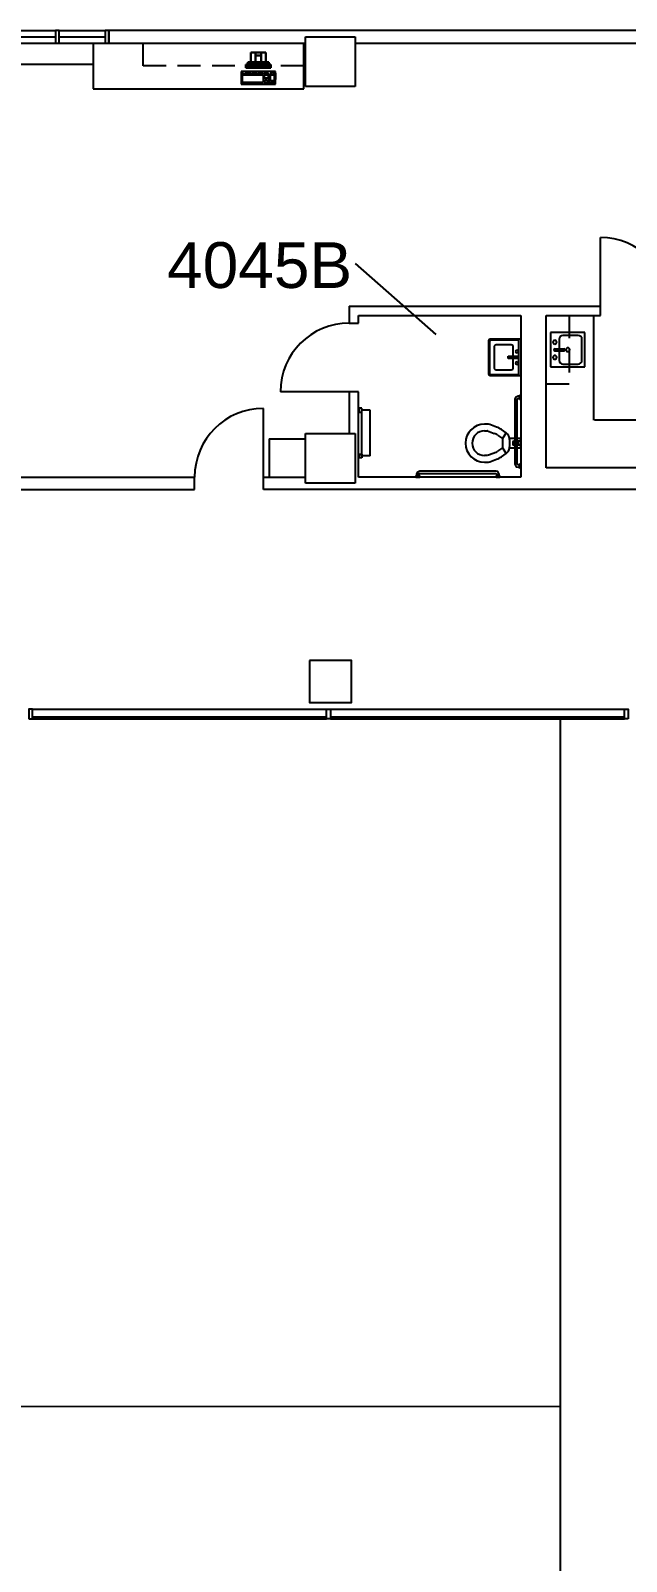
# Model space of a CAD drawing. Extents: x 338 to 7662, y 1527 to 4803.
# Drawn here: x 4190 to 4502, y 2519 to 3321 of the extents above; entities that cross this region are included whole.
import ezdxf

# ---------------------------------------------------------------- set-up
doc = ezdxf.new("R2010")
doc.units = 0
doc.header["$LTSCALE"] = 96
doc.header["$MEASUREMENT"] = 0
doc.linetypes.add('HIDDEN2', pattern=[0.1875, 0.125, -0.0625])
for name, color, linetype in [('A-ANNO-TX192', 4, 'CONTINUOUS'), ('A-COLS', 5, 'CONTINUOUS'), ('A-DOOR', 2, 'CONTINUOUS'), ('A-FLOR-CASE', 3, 'CONTINUOUS'), ('A-FLOR-CASE-UPPR', 3, 'HIDDEN2'), ('A-FLOR-PFIX', 2, 'CONTINUOUS'), ('A-GLAZ', 2, 'CONTINUOUS'), ('A-GLAZ-SILL', 1, 'CONTINUOUS'), ('A-ROOF-LEVL-MED', 2, 'CONTINUOUS'), ('A-ROOF-LEVL-THICK', 3, 'CONTINUOUS'), ('A-WALL-FULL', 6, 'CONTINUOUS')]:
    doc.layers.add(name, color=color, linetype=linetype)
doc.styles.add('ARIAL', font='arial.ttf')

msp = doc.modelspace()

# ---------------------------------------------------------------- linework, layer by layer
at = {"layer": 'A-ANNO-TX192'}
msp.add_line((4359.97013, 3199.17115), (4402.23172, 3162.03674), dxfattribs=at)
at = {"layer": 'A-COLS'}
for p, q in [((4334, 3318), (4360, 3318)), ((4334, 3292), (4334, 3318)), ((4360, 3318), (4360, 3292)), ((4360, 3292), (4334, 3292)), ((4334, 3084), (4334, 3110)), ((4334, 3110), (4360, 3110)), ((4360, 3110), (4360, 3084)), ((4360, 3084), (4334, 3084))]:
    msp.add_line(p, q, dxfattribs=at)
msp.add_lwpolyline([(4336, 2991), (4336, 2969), (4358, 2969), (4358, 2991)], close=True, dxfattribs=at)
at = {"layer": 'A-DOOR'}
for p, q in [((4488.375, 3176.8576), (4488.375, 3212.8576)), ((4356.875, 3131.9826), (4320.875, 3131.9826)), ((4311.875, 3087.25), (4311.875, 3123.25))]:
    msp.add_line(p, q, dxfattribs=at)
for centre, start, end in [((4488.375, 3176.8576), 0, 90), ((4356.875, 3131.9826), 90, 180), ((4311.875, 3087.25), 90, 180)]:
    msp.add_arc(centre, 36, start, end, dxfattribs=at)
at = {"layer": 'A-FLOR-CASE'}
for p, q in [((4222.7377, 3314.75), (4222.7377, 3290.75)), ((4333, 3290.75), (4333, 3314.75)), ((4222.7377, 3290.75), (4333, 3290.75)), ((4485, 3117), (4485, 3171.9826)), ((4646, 3117), (4485.375, 3117)), ((4314.875, 3107.25), (4314.875, 3087.25)), ((4314.875, 3107.25), (4334, 3107.25))]:
    msp.add_line(p, q, dxfattribs=at)
at = {"layer": 'A-FLOR-CASE', "color": 145}
msp.add_line((4333, 3314.75), (4333, 3302.75), dxfattribs=at)
at = {"layer": 'A-FLOR-CASE-UPPR'}
for p, q in [((4249, 3302.75), (4249, 3314.75)), ((4333, 3302.75), (4249, 3302.75)), ((4472, 3171.9826), (4472, 3135.9826)), ((4472, 3135.9826), (4460, 3135.9826))]:
    msp.add_line(p, q, dxfattribs=at)
at = {"layer": 'A-FLOR-PFIX'}
for p, q in [((4313.25, 3309.75), (4305.25, 3309.75)), ((4305.25, 3309.75), (4305.25, 3301.75)), ((4305.25, 3301.75), (4305.25, 3309.75)), ((4305.25, 3309.75), (4313.25, 3309.75)), ((4305.25, 3309.75), (4313.25, 3309.75)), ((4313.25, 3309.75), (4305.25, 3309.75)), ((4305.25, 3301.75), (4305.25, 3309.75)), ((4305.25, 3309.75), (4305.25, 3301.75)), ((4307.75, 3309.75), (4307.75, 3308.25)), ((4307.75, 3308.25), (4307.75, 3309.75)), ((4310.75, 3309.75), (4307.75, 3309.75)), ((4307.75, 3309.75), (4307.75, 3308.25)), ((4307.75, 3308.25), (4307.75, 3309.75)), ((4307.75, 3309.75), (4310.75, 3309.75)), ((4310.75, 3309.75), (4307.75, 3309.75)), ((4307.75, 3308.25), (4307.75, 3304.75)), ((4307.75, 3304.75), (4307.75, 3308.25)), ((4307.75, 3308.25), (4307.75, 3304.75)), ((4307.75, 3304.75), (4307.75, 3308.25)), ((4307.75, 3308.25), (4310.75, 3308.25)), ((4310.75, 3308.25), (4307.75, 3308.25)), ((4307.75, 3308.25), (4310.75, 3308.25)), ((4310.75, 3308.25), (4307.75, 3308.25)), ((4310.75, 3309.75), (4310.75, 3308.25)), ((4310.75, 3308.25), (4310.75, 3309.75)), ((4310.75, 3308.25), (4310.75, 3309.75)), ((4310.75, 3309.75), (4310.75, 3308.25)), ((4310.75, 3308.25), (4310.75, 3304.75)), ((4310.75, 3304.75), (4310.75, 3308.25)), ((4310.75, 3304.75), (4310.75, 3308.25)), ((4310.75, 3308.25), (4310.75, 3304.75)), ((4313.25, 3301.75), (4313.25, 3309.75)), ((4313.25, 3309.75), (4313.25, 3301.75)), ((4313.25, 3309.75), (4313.25, 3301.75)), ((4313.25, 3301.75), (4313.25, 3309.75)), ((4318.25, 3299.75), (4300.25, 3299.75)), ((4300.25, 3299.75), (4300.25, 3293.25)), ((4301.5, 3298.96728), (4300.75, 3298.96728)), ((4300.75, 3298.96728), (4300.75, 3298.22155)), ((4300.75, 3298.22155), (4301.5, 3298.22155)), ((4312, 3297.97297), (4300.75, 3297.97297)), ((4300.75, 3297.97297), (4300.75, 3294.24431)), ((4301.5, 3298.22155), (4301.5, 3298.96728)), ((4305.25, 3298.96728), (4302.25, 3298.96728)), ((4302.25, 3298.96728), (4302.25, 3298.22155)), ((4302.25, 3298.22155), (4305.25, 3298.22155)), ((4315.75, 3303.5), (4302.75, 3303.5)), ((4302.75, 3303.5), (4302.75, 3301.75)), ((4302.75, 3301.75), (4302.75, 3303.5)), ((4302.75, 3303.5), (4302.75, 3301.75)), ((4302.75, 3301.75), (4302.75, 3303.5)), ((4302.75, 3303.5), (4315.75, 3303.5)), ((4315.75, 3303.5), (4302.75, 3303.5)), ((4302.75, 3303.5), (4315.75, 3303.5)), ((4315.75, 3301.75), (4302.75, 3301.75)), ((4302.75, 3301.75), (4315.75, 3301.75)), ((4302.75, 3301.75), (4315.75, 3301.75)), ((4315.75, 3301.75), (4302.75, 3301.75)), ((4315.25, 3303.25), (4303.25, 3303.25)), ((4303.25, 3303.25), (4315.25, 3303.25)), ((4315.25, 3303.25), (4303.25, 3303.25)), ((4303.25, 3303.25), (4303.25, 3302)), ((4303.25, 3302), (4303.25, 3303.25)), ((4303.25, 3303.25), (4303.25, 3302)), ((4303.25, 3302), (4303.25, 3303.25)), ((4303.25, 3303.25), (4315.25, 3303.25)), ((4315.25, 3303.25), (4303.25, 3303.25)), ((4303.25, 3303.25), (4303.25, 3301.75)), ((4303.25, 3301.75), (4303.25, 3303.25)), ((4303.25, 3303.25), (4303.25, 3301.75)), ((4303.25, 3301.75), (4303.25, 3303.25)), ((4303.25, 3303.25), (4315.25, 3303.25)), ((4303.25, 3303.25), (4315.25, 3303.25)), ((4315.25, 3303.25), (4303.25, 3303.25)), ((4315.25, 3302), (4303.25, 3302)), ((4303.25, 3302), (4315.25, 3302)), ((4303.25, 3302), (4315.25, 3302)), ((4315.25, 3302), (4303.25, 3302)), ((4315.25, 3301.75), (4303.25, 3301.75)), ((4303.25, 3301.75), (4315.25, 3301.75)), ((4303.25, 3301.75), (4315.25, 3301.75)), ((4315.25, 3301.75), (4303.25, 3301.75)), ((4314.75, 3304.75), (4303.75, 3304.75)), ((4303.75, 3304.75), (4314.75, 3304.75)), ((4303.75, 3303.5), (4303.75, 3304.75)), ((4303.75, 3304.75), (4314.75, 3304.75)), ((4303.75, 3304.75), (4303.75, 3303.5)), ((4303.75, 3303.5), (4303.75, 3304.75)), ((4314.75, 3304.75), (4303.75, 3304.75)), ((4303.75, 3304.75), (4303.75, 3303.5)), ((4314.75, 3303.5), (4303.75, 3303.5)), ((4314.75, 3303.5), (4303.75, 3303.5)), ((4303.75, 3303.5), (4314.75, 3303.5)), ((4303.75, 3303.5), (4314.75, 3303.5)), ((4305.25, 3301.75), (4313.25, 3301.75)), ((4313.25, 3301.75), (4305.25, 3301.75)), ((4313.25, 3301.75), (4305.25, 3301.75)), ((4305.25, 3301.75), (4313.25, 3301.75)), ((4305.25, 3298.22155), (4305.25, 3298.96728)), ((4308.625, 3298.96728), (4305.625, 3298.96728)), ((4305.625, 3298.96728), (4305.625, 3298.22155)), ((4305.625, 3298.22155), (4308.625, 3298.22155)), ((4307.75, 3304.75), (4310.75, 3304.75)), ((4310.75, 3304.75), (4307.75, 3304.75)), ((4307.75, 3304.75), (4310.75, 3304.75)), ((4310.75, 3304.75), (4307.75, 3304.75)), ((4308.625, 3298.22155), (4308.625, 3298.96728)), ((4312, 3298.96728), (4309, 3298.96728)), ((4309, 3298.96728), (4309, 3298.22155)), ((4309, 3298.22155), (4312, 3298.22155)), ((4312, 3298.22155), (4312, 3298.96728)), ((4312, 3294.24431), (4312, 3297.97297)), ((4314.5, 3298.96728), (4312.25, 3298.96728)), ((4312.25, 3298.96728), (4312.25, 3298.22155)), ((4312.25, 3298.22155), (4314.5, 3298.22155)), ((4314.5, 3297.97297), (4312.25, 3297.97297)), ((4312.25, 3297.97297), (4312.25, 3296.4815)), ((4314.5, 3298.22155), (4314.5, 3298.96728)), ((4314.5, 3296.4815), (4314.5, 3297.97297)), ((4314.75, 3304.75), (4314.75, 3303.5)), ((4314.75, 3303.5), (4314.75, 3304.75)), ((4314.75, 3304.75), (4314.75, 3303.5)), ((4314.75, 3303.5), (4314.75, 3304.75)), ((4317.75, 3297.97297), (4314.75, 3297.97297)), ((4314.75, 3297.97297), (4314.75, 3294.24431)), ((4315.25, 3302), (4315.25, 3303.25)), ((4315.25, 3303.25), (4315.25, 3302)), ((4315.25, 3302), (4315.25, 3303.25)), ((4315.25, 3303.25), (4315.25, 3302)), ((4315.25, 3301.75), (4315.25, 3303.25)), ((4315.25, 3303.25), (4315.25, 3301.75)), ((4315.25, 3301.75), (4315.25, 3303.25)), ((4315.25, 3303.25), (4315.25, 3301.75)), ((4315.43179, 3298.13234), (4315.43179, 3295.98605)), ((4316.94432, 3298.13234), (4315.43179, 3298.13234)), ((4315.75, 3301.75), (4315.75, 3303.5)), ((4315.75, 3303.5), (4315.75, 3301.75)), ((4315.75, 3301.75), (4315.75, 3303.5)), ((4315.75, 3303.5), (4315.75, 3301.75)), ((4317.10518, 3299.48401), (4316.78347, 3299.48401)), ((4316.94432, 3299.48401), (4316.94432, 3298.13234)), ((4318.45685, 3298.13234), (4316.94432, 3298.13234)), ((4317.75, 3294.24431), (4317.75, 3297.97297)), ((4318.25, 3293.25), (4318.25, 3299.75)), ((4318.45685, 3296.00809), (4318.45685, 3298.13234)), ((4300.25, 3293.25), (4318.25, 3293.25)), ((4300.75, 3294.24431), (4312, 3294.24431)), ((4312.25, 3296.4815), (4314.5, 3296.4815)), ((4312.25, 3294.99004), (4312.25, 3294.24431)), ((4313, 3294.99004), (4312.25, 3294.99004)), ((4312.25, 3294.24431), (4314.5, 3294.24431)), ((4313, 3295.73577), (4313, 3294.99004)), ((4313.75, 3295.73577), (4313, 3295.73577)), ((4313.75, 3294.99004), (4313.75, 3295.73577)), ((4314.5, 3294.99004), (4313.75, 3294.99004)), ((4314.5, 3294.24431), (4314.5, 3294.99004)), ((4314.75, 3294.24431), (4317.75, 3294.24431)), ((4316.33025, 3295.0876), (4317.53636, 3295.0876)), ((4462.25966, 3162.9826), (4462.25966, 3144.9826)), ((4480.25966, 3162.9826), (4462.25966, 3162.9826)), ((4476.75966, 3161.4826), (4468.75966, 3161.4826)), ((4480.25966, 3144.9826), (4480.25966, 3162.9826)), ((4429.75, 3158.4826), (4429.75, 3141.4826)), ((4430.25, 3157.9826), (4430.25, 3141.9826)), ((4446.75, 3159.4826), (4430.75, 3159.4826)), ((4445.75, 3158.9826), (4431.25, 3158.9826)), ((4432.75, 3155.4826), (4432.75, 3144.4826)), ((4441.75, 3156.4826), (4433.75, 3156.4826)), ((4442.75, 3150.60155), (4442.75, 3155.4826)), ((4445.75, 3140.9826), (4445.75, 3158.9826)), ((4464.50966, 3154.4826), (4469.25966, 3154.4826)), ((4464.50966, 3153.4826), (4469.25966, 3153.4826)), ((4466.75966, 3159.4826), (4466.75966, 3154.4826)), ((4466.75966, 3153.4826), (4466.75966, 3148.4826)), ((4478.75966, 3148.4826), (4478.75966, 3159.4826)), ((4440.07119, 3150.60155), (4445.29301, 3150.60155)), ((4440.07119, 3149.3576), (4440.07119, 3150.60155)), ((4445.29301, 3149.3576), (4440.07119, 3149.3576)), ((4442.75, 3144.4826), (4442.75, 3149.3576)), ((4445.29301, 3150.60155), (4445.29301, 3149.3576)), ((4468.75966, 3146.4826), (4476.75966, 3146.4826)), ((4430.75, 3140.4826), (4446.75, 3140.4826)), ((4431.25, 3140.9826), (4445.75, 3140.9826)), ((4433.75, 3143.4826), (4441.75, 3143.4826)), ((4462.25966, 3144.9826), (4480.25966, 3144.9826)), ((4446, 3129.625), (4445.25, 3129.625)), ((4446, 3128), (4446, 3130)), ((4446, 3130), (4446, 3128)), ((4446, 3128), (4446, 3130)), ((4446.75, 3130), (4446, 3130)), ((4446, 3130), (4446, 3128)), ((4446, 3129.625), (4446, 3128.375)), ((4446, 3128.375), (4446, 3129.625)), ((4446, 3128.375), (4446, 3129.625)), ((4446, 3129.625), (4446, 3128.375)), ((4446.75, 3128), (4446.75, 3130)), ((4446.75, 3130), (4446.75, 3128)), ((4446.75, 3130), (4446.75, 3128)), ((4446.75, 3128), (4446.75, 3130)), ((4362, 3121.31204), (4362, 3123.31204)), ((4363.5, 3123.31204), (4362, 3123.31204)), ((4362, 3121.31204), (4363.5, 3121.31204)), ((4363.5, 3121.31204), (4363.5, 3123.31204)), ((4367.75, 3122.31204), (4363.5, 3122.31204)), ((4363.5, 3098.31204), (4363.5, 3122.31204)), ((4367.75, 3098.31204), (4367.75, 3122.31204)), ((4443.625, 3128), (4443.625, 3094)), ((4444.875, 3094), (4444.875, 3128)), ((4445.25, 3128.375), (4446, 3128.375)), ((4446, 3128), (4446.75, 3128)), ((4429.04469, 3115), (4427.75, 3115)), ((4434.02731, 3113.44319), (4430.41277, 3114.75877)), ((4427.75, 3111.5), (4429.04469, 3111.5)), ((4429.2157, 3111.46985), (4432.83024, 3110.15426)), ((4434.56692, 3109.25021), (4437.10296, 3107.47445)), ((4439.11048, 3110.34148), (4436.57443, 3112.11724)), ((4439.11048, 3110.34148), (4437.10296, 3107.47445)), ((4437.10296, 3107.47445), (4437.10296, 3102.52555)), ((4446.75, 3107.5), (4440.79244, 3107.5)), ((4446.75, 3106), (4445.09105, 3106)), ((4446.75, 3102.5), (4446.75, 3107.5)), ((4362, 3099.31204), (4362, 3097.31204)), ((4362, 3099.31204), (4363.5, 3099.31204)), ((4363.5, 3097.31204), (4362, 3097.31204)), ((4363.5, 3099.31204), (4363.5, 3097.31204)), ((4367.75, 3098.31204), (4363.5, 3098.31204)), ((4429.04469, 3098.5), (4427.75, 3098.5)), ((4432.83024, 3099.84574), (4429.2157, 3098.53015)), ((4437.10296, 3102.52555), (4434.56692, 3100.74979)), ((4436.57443, 3097.88276), (4439.11048, 3099.65852)), ((4437.10296, 3102.52555), (4439.11048, 3099.65852)), ((4440.79244, 3102.5), (4446.75, 3102.5)), ((4446.75, 3104), (4445.09105, 3104)), ((4433.75, 3090.375), (4393.75, 3090.375)), ((4427.75, 3095), (4429.04469, 3095)), ((4430.41277, 3095.24123), (4434.02731, 3096.55681)), ((4446, 3093.625), (4445.25, 3093.625)), ((4445.25, 3092.375), (4446, 3092.375)), ((4446, 3092), (4446, 3094)), ((4446, 3094), (4446, 3092)), ((4446, 3092), (4446, 3094)), ((4446.75, 3094), (4446, 3094)), ((4446, 3094), (4446, 3092)), ((4446, 3092.375), (4446, 3093.625)), ((4446, 3093.625), (4446, 3092.375)), ((4446, 3092.375), (4446, 3093.625)), ((4446, 3093.625), (4446, 3092.375)), ((4446, 3092), (4446.75, 3092)), ((4446.75, 3092), (4446.75, 3094)), ((4446.75, 3094), (4446.75, 3092)), ((4446.75, 3094), (4446.75, 3092)), ((4446.75, 3092), (4446.75, 3094)), ((4391.75, 3088), (4393.75, 3088)), ((4393.75, 3088), (4391.75, 3088)), ((4391.75, 3088), (4393.75, 3088)), ((4391.75, 3088), (4391.75, 3087.25)), ((4393.75, 3088), (4391.75, 3088)), ((4391.75, 3087.25), (4393.75, 3087.25)), ((4393.75, 3087.25), (4391.75, 3087.25)), ((4393.75, 3087.25), (4391.75, 3087.25)), ((4391.75, 3087.25), (4393.75, 3087.25)), ((4392.125, 3088.75), (4392.125, 3088)), ((4392.125, 3088), (4393.375, 3088)), ((4393.375, 3088), (4392.125, 3088)), ((4392.125, 3088), (4393.375, 3088)), ((4393.375, 3088), (4392.125, 3088)), ((4393.375, 3088), (4393.375, 3088.75)), ((4393.75, 3089.125), (4433.75, 3089.125)), ((4393.75, 3087.25), (4393.75, 3088)), ((4433.75, 3088), (4435.75, 3088)), ((4435.75, 3088), (4433.75, 3088)), ((4433.75, 3088), (4435.75, 3088)), ((4433.75, 3088), (4433.75, 3087.25)), ((4435.75, 3088), (4433.75, 3088)), ((4433.75, 3087.25), (4435.75, 3087.25)), ((4435.75, 3087.25), (4433.75, 3087.25)), ((4435.75, 3087.25), (4433.75, 3087.25)), ((4433.75, 3087.25), (4435.75, 3087.25)), ((4434.125, 3088.75), (4434.125, 3088)), ((4435.375, 3088), (4434.125, 3088)), ((4434.125, 3088), (4435.375, 3088)), ((4434.125, 3088), (4435.375, 3088)), ((4435.375, 3088), (4434.125, 3088)), ((4435.375, 3088), (4435.375, 3088.75)), ((4435.75, 3087.25), (4435.75, 3088))]:
    msp.add_line(p, q, dxfattribs=at)
for points in [[(4445.25, 3129.625), (4443.88261, 3128.87799), (4443.625, 3128)], [(4444.875, 3128), (4445.04739, 3128.31555), (4445.25, 3128.375)], [(4393.75, 3090.375), (4392.38261, 3089.62799), (4392.125, 3088.75)], [(4435.375, 3088.75), (4434.62799, 3090.11739), (4433.75, 3090.375)], [(4443.625, 3094), (4444.37201, 3092.63261), (4445.25, 3092.375)], [(4445.25, 3093.625), (4444.93445, 3093.79739), (4444.875, 3094)], [(4393.375, 3088.75), (4393.54739, 3089.06555), (4393.75, 3089.125)], [(4433.75, 3089.125), (4434.06555, 3088.95261), (4434.125, 3088.75)]]:
    msp.add_lwpolyline(points, dxfattribs=at)
msp.add_circle((4443.96875, 3105), 0.99581, dxfattribs=at)
for centre, radius, start, end in [((4316.78347, 3298.13234), 1.35167, 90, 180), ((4317.10518, 3298.13234), 1.35167, 0, 90), ((4316.33025, 3295.98605), 0.89846, 180, 270), ((4317.53636, 3296.00809), 0.92049, 270, 0), ((4468.75966, 3159.4826), 2, 90, 180), ((4476.75966, 3159.4826), 2, 0, 90), ((4430.75, 3158.4826), 1, 90, 180), ((4431.25, 3157.9826), 1, 90, 180), ((4433.75, 3155.4826), 1, 90, 180), ((4441.75, 3155.4826), 1, 0, 90), ((4444.75, 3153.10155), 0.75, 90, 270), ((4444.75, 3153.10155), 0.75, 270, 90), ((4464.50966, 3157.9826), 1, 90, 270), ((4464.50966, 3153.9826), 0.5, 90, 270), ((4464.50966, 3157.9826), 1, 270, 90), ((4469.25966, 3153.9826), 0.5, 270, 90), ((4471.35199, 3153.9826), 1, 90, 270), ((4471.35199, 3153.9826), 1, 270, 90), ((4444.75, 3146.8576), 0.75, 90, 270), ((4444.75, 3146.8576), 0.75, 270, 90), ((4464.50966, 3149.9826), 1, 90, 270), ((4464.50966, 3149.9826), 1, 270, 90), ((4468.75966, 3148.4826), 2, 180, 270), ((4476.75966, 3148.4826), 2, 270, 0), ((4430.75, 3141.4826), 1, 180, 270), ((4431.25, 3141.9826), 1, 180, 270), ((4433.75, 3144.4826), 1, 180, 270), ((4441.75, 3144.4826), 1, 270, 0), ((4427.75, 3105), 10, 90, 180), ((4429.04469, 3111), 4, 70, 90), ((4430.26509, 3103.10657), 11, 55, 70), ((4427.75, 3105), 6.5, 90, 180), ((4429.04469, 3111), 0.5, 70, 90), ((4430.26509, 3103.10657), 7.5, 55, 70), ((4436.81617, 3107.06487), 4, 6.24511742, 55), ((4428.41979, 3105), 12.6227, 348.57670108, 11.42329892), ((4443.97302, 3105), 1.5, 90, 270), ((4443.97302, 3105), 1.5, 270, 90), ((4427.75, 3105), 10, 180, 270), ((4427.75, 3105), 6.5, 180, 270), ((4430.26509, 3106.89343), 7.5, 290, 305), ((4430.26509, 3106.89343), 11, 290, 305), ((4436.81617, 3102.93513), 4, 305, 353.75488258), ((4429.04469, 3099), 4, 270, 290)]:
    msp.add_arc(centre, radius, start, end, dxfattribs=at)
at = {"layer": 'A-GLAZ'}
for p, q in [((4179, 3318), (4203, 3318)), ((4205, 3318), (4229, 3318)), ((4191, 2961.5), (4345, 2961.5)), ((4347, 2961.5), (4501, 2961.5))]:
    msp.add_line(p, q, dxfattribs=at)
for points in [[(4203, 3314.75), (4205, 3314.75), (4205, 3321.25), (4203, 3321.25)], [(4229, 3314.75), (4231, 3314.75), (4231, 3321.25), (4229, 3321.25)], [(4189, 2960.5), (4191, 2960.5), (4191, 2965.5), (4189, 2965.5)], [(4347, 2960.5), (4345, 2960.5), (4345, 2965.5), (4347, 2965.5)], [(4503, 2960.5), (4501, 2960.5), (4501, 2965.5), (4503, 2965.5)]]:
    msp.add_lwpolyline(points, close=True, dxfattribs=at)
at = {"layer": 'A-GLAZ-SILL'}
for p, q in [((4179, 3321.25), (4203, 3321.25)), ((4179, 3314.75), (4203, 3314.75)), ((4205, 3321.25), (4229, 3321.25)), ((4205, 3314.75), (4229, 3314.75)), ((4191, 2965.5), (4345, 2965.5)), ((4347, 2965.5), (4501, 2965.5)), ((4191, 2960.5), (4345, 2960.5)), ((4347, 2960.5), (4501, 2960.5))]:
    msp.add_line(p, q, dxfattribs=at)
at = {"layer": 'A-ROOF-LEVL-MED'}
msp.add_lwpolyline([(4467.24092, 2600.01389), (3706.75, 2599.75), (3706.75, 2908.5), (3697.5, 2908.5)], dxfattribs=at)
at = {"layer": 'A-ROOF-LEVL-THICK'}
msp.add_line((4467.25, 2960.5), (4467.25, 2024.5), dxfattribs=at)
at = {"layer": 'A-WALL-FULL'}
for p, q in [((4811.75, 3321.25), (4231, 3321.25)), ((4231, 3314.75), (4334, 3314.75)), ((4360, 3314.75), (4646, 3314.75)), ((4048, 3303.75), (4222.7377, 3303.75)), ((4356.875, 3176.8576), (4356.875, 3167.9826)), ((4356.875, 3176.8576), (4488.375, 3176.8576)), ((4361.75, 3167.9826), (4361.75, 3171.9826)), ((4361.75, 3171.9826), (4446.75, 3171.9826)), ((4446.75, 3171.9826), (4446.75, 3087.25)), ((4460, 3171.9826), (4488.375, 3171.9826)), ((4460, 3092), (4460, 3171.9826)), ((4488.375, 3171.9826), (4488.375, 3176.8576)), ((4356.875, 3167.9826), (4361.75, 3167.9826)), ((4361.75, 3131.9826), (4356.875, 3131.9826)), ((4356.875, 3131.9826), (4356.875, 3110)), ((4361.75, 3087.25), (4361.75, 3131.9826)), ((4585.6875, 3092), (4460, 3092)), ((4048, 3087.25), (4275.875, 3087.25)), ((4275.875, 3080.75), (4275.875, 3087.25)), ((4311.875, 3087.25), (4334, 3087.25)), ((4311.875, 3080.75), (4311.875, 3087.25)), ((4446.75, 3087.25), (4361.75, 3087.25)), ((3795.75, 3080.75), (4275.875, 3080.75)), ((4811.75, 3080.75), (4311.875, 3080.75))]:
    msp.add_line(p, q, dxfattribs=at)
msp.add_lwpolyline([(4231, 3321.25), (4231, 3314.75)], dxfattribs=at)

# ---------------------------------------------------------------- texts
at = {"layer": 'A-ANNO-TX192', "style": 'ARIAL'}
msp.add_text('4045B', height=24, dxfattribs=at).set_placement((4261.45137, 3186.34608))

doc.saveas('drawing.dxf')
